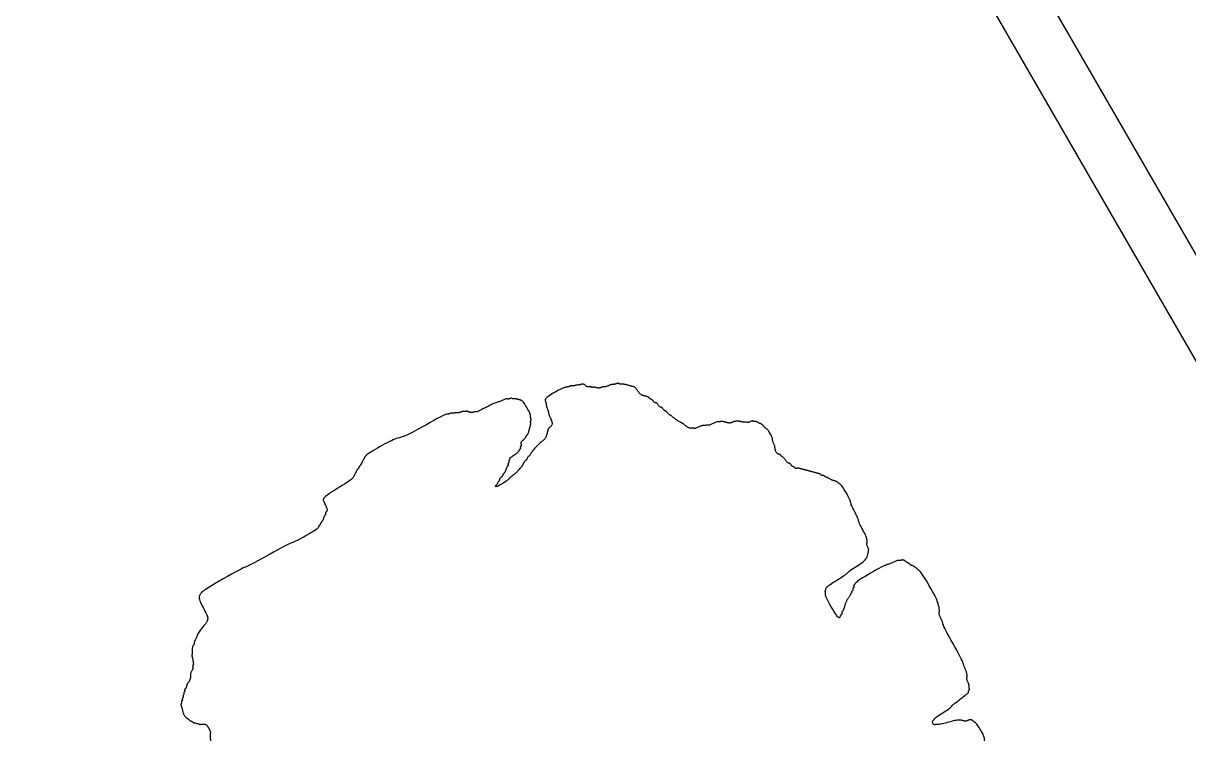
# Model space of a CAD drawing. Header units: metres. Extents: x 99558 to 100446, y 49739 to 50255.
# Drawn here: x 100031.937 to 100034.13, y 50054.947 to 50056.297 of the extents above; entities that cross this region are included whole.
import ezdxf

# ---------------------------------------------------------------- set-up
doc = ezdxf.new("R2010")
doc.units = ezdxf.units.M
doc.header["$MEASUREMENT"] = 0
doc.layers.add('Vegetations', color=74, linetype='Continuous')
doc.layers.add('Walkway', color=104, linetype='Continuous')

# ---------------------------------------------------------------- blocks, each defined once
blk = doc.blocks.new('TREE-01')
blk.add_lwpolyline([(68.42, -25.05), (68.47, -25), (68.52, -24.95), (68.57, -24.89), (68.61, -24.82), (68.66, -24.74), (68.7, -24.63), (68.74, -24.5), (68.77, -24.33), (68.8, -24.13), (68.82, -23.88), (68.84, -23.61), (68.85, -23.31), (68.85, -23), (68.85, -22.69), (68.84, -22.39), (68.82, -22.11), (68.8, -21.86), (68.77, -21.66), (68.74, -21.49), (68.7, -21.36), (68.67, -21.26), (68.63, -21.17), (68.59, -21.1), (68.56, -21.05), (68.53, -21), (68.51, -20.95), (68.49, -20.9), (68.48, -20.85), (68.47, -20.8), (68.45, -20.75), (68.44, -20.7), (68.42, -20.65), (68.4, -20.6), (68.37, -20.55), (68.34, -20.5), (68.3, -20.45), (68.25, -20.41), (68.2, -20.36), (68.14, -20.33), (68.07, -20.29), (68, -20.26), (67.92, -20.24), (67.84, -20.22), (67.75, -20.21), (67.67, -20.2), (67.58, -20.18), (67.49, -20.17), (67.41, -20.15), (67.33, -20.13), (67.26, -20.1), (67.19, -20.07), (67.13, -20.03), (67.07, -19.99), (67.02, -19.94), (66.97, -19.9), (66.92, -19.85), (66.87, -19.8), (66.82, -19.75), (66.77, -19.7), (66.71, -19.65), (66.66, -19.6), (66.6, -19.55), (66.54, -19.5), (66.47, -19.45), (66.4, -19.4), (66.32, -19.35), (66.23, -19.3), (66.13, -19.24), (66.01, -19.19), (65.86, -19.13), (65.7, -19.07), (65.5, -19), (65.27, -18.93), (65, -18.85), (64.7, -18.77), (64.39, -18.69), (64.07, -18.6), (63.76, -18.51), (63.46, -18.43), (63.18, -18.34), (62.93, -18.26), (62.73, -18.19), (62.56, -18.13), (62.43, -18.07), (62.32, -18.01), (62.24, -17.97), (62.17, -17.93), (62.11, -17.89), (62.06, -17.86), (62.01, -17.84), (61.96, -17.82), (61.92, -17.81), (61.87, -17.79), (61.83, -17.77), (61.79, -17.74), (61.76, -17.71), (61.73, -17.66), (61.71, -17.61), (61.69, -17.54), (61.68, -17.47), (61.68, -17.4), (61.68, -17.32), (61.69, -17.25), (61.71, -17.19), (61.73, -17.13), (61.76, -17.09), (61.79, -17.05), (61.83, -17.03), (61.87, -17.01), (61.92, -16.99), (61.96, -16.97), (62.01, -16.95), (62.06, -16.93), (62.11, -16.9), (62.17, -16.87), (62.24, -16.84), (62.33, -16.8), (62.44, -16.76), (62.59, -16.73), (62.77, -16.69), (63, -16.67), (63.27, -16.64), (63.58, -16.63), (63.92, -16.61), (64.26, -16.6), (64.61, -16.59), (64.95, -16.57), (65.26, -16.55), (65.53, -16.53), (65.76, -16.5), (65.94, -16.47), (66.09, -16.44), (66.21, -16.4), (66.3, -16.36), (66.39, -16.33), (66.46, -16.29), (66.53, -16.27), (66.61, -16.24), (66.7, -16.23), (66.8, -16.21), (66.91, -16.2), (67.04, -16.19), (67.18, -16.17), (67.35, -16.15), (67.53, -16.13), (67.74, -16.1), (67.98, -16.07), (68.22, -16.04), (68.47, -16), (68.72, -15.96), (68.96, -15.93), (69.19, -15.89), (69.4, -15.87), (69.59, -15.84), (69.75, -15.83), (69.9, -15.81), (70.02, -15.8), (70.12, -15.79), (70.21, -15.77), (70.28, -15.75), (70.33, -15.73), (70.38, -15.7), (70.41, -15.67), (70.44, -15.64), (70.46, -15.6), (70.48, -15.56), (70.49, -15.53), (70.51, -15.49), (70.54, -15.47), (70.56, -15.44), (70.6, -15.43), (70.63, -15.41), (70.67, -15.4), (70.71, -15.39), (70.74, -15.37), (70.77, -15.35), (70.8, -15.33), (70.82, -15.3), (70.84, -15.27), (70.86, -15.23), (70.87, -15.19), (70.88, -15.15), (70.9, -15.1), (70.91, -15.05), (70.94, -15), (70.96, -14.95), (71, -14.9), (71.03, -14.84), (71.07, -14.78), (71.11, -14.72), (71.14, -14.64), (71.17, -14.56), (71.2, -14.47), (71.22, -14.36), (71.24, -14.25), (71.26, -14.12), (71.27, -14), (71.28, -13.87), (71.3, -13.75), (71.31, -13.64), (71.34, -13.53), (71.36, -13.44), (71.4, -13.35), (71.44, -13.28), (71.48, -13.21), (71.52, -13.14), (71.57, -13.07), (71.62, -13.01), (71.67, -12.93), (71.72, -12.85), (71.77, -12.77), (71.82, -12.68), (71.86, -12.58), (71.9, -12.48), (71.94, -12.37), (71.97, -12.26), (72, -12.13), (72.02, -12.01), (72.04, -11.87), (72.06, -11.74), (72.07, -11.6), (72.08, -11.46), (72.1, -11.33), (72.11, -11.19), (72.14, -11.07), (72.16, -10.94), (72.2, -10.81), (72.23, -10.65), (72.27, -10.46), (72.31, -10.21), (72.34, -9.9), (72.37, -9.5), (72.4, -9), (72.42, -8.4), (72.44, -7.71), (72.46, -6.98), (72.47, -6.21), (72.48, -5.45), (72.5, -4.72), (72.51, -4.05), (72.54, -3.47), (72.56, -3), (72.6, -2.63), (72.63, -2.35), (72.67, -2.14), (72.71, -1.97), (72.74, -1.84), (72.78, -1.72), (72.8, -1.6), (72.83, -1.47), (72.84, -1.32), (72.86, -1.17), (72.87, -1), (72.88, -0.84), (72.9, -0.68), (72.91, -0.54), (72.94, -0.4), (72.96, -0.29), (73, -0.19), (73.04, -0.1), (73.08, -0.02), (73.12, 0.05), (73.17, 0.12), (73.22, 0.19), (73.27, 0.26), (73.32, 0.34), (73.37, 0.42), (73.42, 0.51), (73.46, 0.6), (73.5, 0.68), (73.54, 0.77), (73.58, 0.85), (73.6, 0.93), (73.63, 1), (73.64, 1.07), (73.66, 1.13), (73.67, 1.2), (73.68, 1.26), (73.7, 1.32), (73.71, 1.39), (73.74, 1.46), (73.76, 1.54), (73.8, 1.64), (73.83, 1.76), (73.87, 1.92), (73.91, 2.13), (73.94, 2.39), (73.98, 2.72), (74, 3.13), (74.03, 3.62), (74.04, 4.17), (74.05, 4.77), (74.05, 5.39), (74.05, 6), (74.04, 6.59), (74.03, 7.13), (74, 7.59), (73.98, 7.97), (73.94, 8.27), (73.91, 8.5), (73.87, 8.67), (73.83, 8.79), (73.8, 8.88), (73.76, 8.94), (73.74, 8.99), (73.71, 9.04), (73.7, 9.09), (73.68, 9.15), (73.67, 9.2), (73.66, 9.26), (73.64, 9.32), (73.63, 9.39), (73.6, 9.46), (73.58, 9.54), (73.54, 9.62), (73.5, 9.71), (73.46, 9.79), (73.42, 9.88), (73.37, 9.97), (73.32, 10.05), (73.27, 10.13), (73.22, 10.2), (73.17, 10.26), (73.12, 10.33), (73.08, 10.38), (73.04, 10.44), (73, 10.49), (72.96, 10.54), (72.94, 10.59), (72.91, 10.64), (72.9, 10.69), (72.88, 10.74), (72.87, 10.79), (72.86, 10.84), (72.84, 10.89), (72.83, 10.94), (72.8, 10.99), (72.78, 11.04), (72.74, 11.09), (72.71, 11.14), (72.67, 11.19), (72.63, 11.24), (72.6, 11.29), (72.56, 11.34), (72.54, 11.39), (72.51, 11.44), (72.5, 11.49), (72.48, 11.54), (72.47, 11.59), (72.46, 11.64), (72.44, 11.69), (72.42, 11.74), (72.4, 11.79), (72.37, 11.84), (72.34, 11.89), (72.3, 11.94), (72.26, 11.98), (72.22, 12.03), (72.17, 12.06), (72.12, 12.1), (72.07, 12.13), (72.02, 12.15), (71.97, 12.17), (71.92, 12.18), (71.87, 12.19), (71.82, 12.21), (71.77, 12.22), (71.72, 12.24), (71.67, 12.26), (71.62, 12.29), (71.57, 12.32), (71.51, 12.36), (71.44, 12.39), (71.37, 12.43), (71.28, 12.47), (71.18, 12.5), (71.07, 12.53), (70.93, 12.55), (70.79, 12.57), (70.63, 12.58), (70.46, 12.59), (70.29, 12.61), (70.12, 12.62), (69.96, 12.64), (69.8, 12.66), (69.66, 12.69), (69.51, 12.72), (69.35, 12.75), (69.17, 12.79), (68.95, 12.83), (68.68, 12.87), (68.34, 12.9), (67.93, 12.93), (67.44, 12.95), (66.89, 12.96), (66.29, 12.97), (65.67, 12.98), (65.06, 12.97), (64.47, 12.96), (63.93, 12.95), (63.46, 12.93), (63.08, 12.9), (62.79, 12.87), (62.56, 12.83), (62.39, 12.79), (62.27, 12.75), (62.18, 12.72), (62.12, 12.69), (62.06, 12.66), (62.01, 12.64), (61.96, 12.62), (61.92, 12.61), (61.87, 12.59), (61.83, 12.58), (61.79, 12.57), (61.76, 12.55), (61.73, 12.53), (61.71, 12.5), (61.69, 12.47), (61.68, 12.43), (61.66, 12.39), (61.65, 12.36), (61.64, 12.32), (61.62, 12.29), (61.6, 12.26), (61.57, 12.24), (61.54, 12.22), (61.5, 12.21), (61.46, 12.19), (61.43, 12.18), (61.39, 12.17), (61.36, 12.15), (61.33, 12.13), (61.31, 12.1), (61.29, 12.07), (61.28, 12.03), (61.26, 11.99), (61.25, 11.96), (61.24, 11.92), (61.22, 11.89), (61.2, 11.86), (61.17, 11.84), (61.14, 11.82), (61.1, 11.81), (61.05, 11.79), (61.01, 11.78), (60.96, 11.77), (60.91, 11.75), (60.86, 11.73), (60.81, 11.7), (60.76, 11.66), (60.71, 11.63), (60.65, 11.58), (60.6, 11.54), (60.53, 11.49), (60.47, 11.44), (60.4, 11.39), (60.32, 11.34), (60.23, 11.29), (60.15, 11.24), (60.05, 11.19), (59.96, 11.14), (59.86, 11.09), (59.76, 11.04), (59.66, 10.99), (59.56, 10.94), (59.46, 10.89), (59.36, 10.84), (59.26, 10.78), (59.16, 10.73), (59.06, 10.66), (58.96, 10.6), (58.86, 10.53), (58.76, 10.45), (58.66, 10.37), (58.57, 10.28), (58.47, 10.19), (58.38, 10.11), (58.29, 10.02), (58.21, 9.94), (58.13, 9.86), (58.06, 9.79), (57.99, 9.72), (57.93, 9.66), (57.87, 9.61), (57.81, 9.56), (57.76, 9.52), (57.71, 9.49), (57.66, 9.46), (57.61, 9.44), (57.56, 9.42), (57.51, 9.41), (57.47, 9.39), (57.43, 9.38), (57.39, 9.37), (57.36, 9.35), (57.33, 9.33), (57.31, 9.3), (57.29, 9.27), (57.27, 9.23), (57.26, 9.19), (57.25, 9.16), (57.23, 9.12), (57.22, 9.09), (57.19, 9.06), (57.17, 9.04), (57.13, 9.02), (57.09, 9.01), (57.05, 8.99), (57.01, 8.98), (56.96, 8.97), (56.91, 8.95), (56.86, 8.93), (56.81, 8.9), (56.76, 8.87), (56.71, 8.83), (56.66, 8.79), (56.61, 8.76), (56.56, 8.72), (56.51, 8.69), (56.46, 8.66), (56.41, 8.64), (56.36, 8.64), (56.31, 8.66), (56.27, 8.71), (56.23, 8.81), (56.19, 8.96), (56.16, 9.17), (56.13, 9.46), (56.11, 9.82), (56.09, 10.25), (56.08, 10.71), (56.08, 11.19), (56.08, 11.68), (56.09, 12.14), (56.11, 12.56), (56.13, 12.93), (56.16, 13.21), (56.19, 13.43), (56.22, 13.58), (56.26, 13.69), (56.3, 13.76), (56.33, 13.81), (56.37, 13.83), (56.39, 13.86), (56.42, 13.89), (56.43, 13.92), (56.45, 13.96), (56.46, 14), (56.47, 14.05), (56.49, 14.09), (56.51, 14.14), (56.53, 14.19), (56.56, 14.24), (56.59, 14.29), (56.63, 14.34), (56.67, 14.39), (56.71, 14.44), (56.76, 14.49), (56.81, 14.54), (56.86, 14.59), (56.91, 14.64), (56.97, 14.69), (57.05, 14.74), (57.14, 14.78), (57.27, 14.83), (57.44, 14.86), (57.66, 14.9), (57.93, 14.92), (58.26, 14.95), (58.63, 14.96), (59.04, 14.98), (59.46, 14.99), (59.88, 15), (60.29, 15.02), (60.67, 15.04), (61, 15.06), (61.27, 15.09), (61.49, 15.12), (61.68, 15.15), (61.86, 15.19), (62.03, 15.23), (62.21, 15.26), (62.41, 15.3), (62.66, 15.32), (62.97, 15.35), (63.31, 15.37), (63.68, 15.38), (64.07, 15.4), (64.47, 15.42), (64.85, 15.45), (65.21, 15.48), (65.53, 15.52), (65.81, 15.58), (66.04, 15.65), (66.23, 15.72), (66.39, 15.8), (66.52, 15.88), (66.63, 15.97), (66.72, 16.05), (66.8, 16.12), (66.87, 16.2), (66.94, 16.26), (67, 16.32), (67.06, 16.38), (67.11, 16.44), (67.17, 16.49), (67.22, 16.54), (67.27, 16.59), (67.32, 16.64), (67.37, 16.69), (67.41, 16.75), (67.46, 16.81), (67.5, 16.87), (67.54, 16.95), (67.57, 17.03), (67.6, 17.12), (67.62, 17.23), (67.64, 17.34), (67.65, 17.46), (67.67, 17.58), (67.68, 17.7), (67.69, 17.81), (67.71, 17.91), (67.73, 17.99), (67.76, 18.06), (67.79, 18.11), (67.83, 18.15), (67.87, 18.17), (67.9, 18.2), (67.94, 18.22), (67.97, 18.23), (68, 18.26), (68.02, 18.29), (68.04, 18.32), (68.05, 18.36), (68.07, 18.4), (68.08, 18.44), (68.09, 18.49), (68.11, 18.54), (68.13, 18.59), (68.16, 18.64), (68.19, 18.7), (68.23, 18.77), (68.27, 18.86), (68.3, 18.97), (68.34, 19.12), (68.37, 19.3), (68.4, 19.52), (68.42, 19.8), (68.44, 20.11), (68.45, 20.44), (68.47, 20.79), (68.48, 21.14), (68.49, 21.47), (68.51, 21.78), (68.53, 22.06), (68.56, 22.28), (68.59, 22.47), (68.63, 22.63), (68.67, 22.78), (68.7, 22.92), (68.74, 23.08), (68.77, 23.25), (68.8, 23.46), (68.82, 23.7), (68.84, 23.98), (68.85, 24.28), (68.87, 24.59), (68.88, 24.9), (68.89, 25.2), (68.91, 25.48), (68.93, 25.72), (68.96, 25.93), (68.99, 26.1), (69.03, 26.25), (69.07, 26.4), (69.1, 26.54), (69.14, 26.71), (69.17, 26.89), (69.2, 27.12), (69.22, 27.39), (69.24, 27.7), (69.25, 28.04), (69.25, 28.39), (69.25, 28.74), (69.24, 29.07), (69.22, 29.38), (69.2, 29.65), (69.17, 29.88), (69.14, 30.06), (69.1, 30.21), (69.07, 30.32), (69.03, 30.41), (68.99, 30.48), (68.96, 30.54), (68.93, 30.59), (68.91, 30.64), (68.89, 30.69), (68.88, 30.74), (68.87, 30.79), (68.85, 30.84), (68.84, 30.89), (68.82, 30.94), (68.8, 30.99), (68.77, 31.04), (68.74, 31.09), (68.7, 31.14), (68.66, 31.19), (68.61, 31.24), (68.57, 31.29), (68.52, 31.34), (68.47, 31.39), (68.42, 31.44), (68.37, 31.49), (68.32, 31.54), (68.27, 31.59), (68.22, 31.65), (68.17, 31.71), (68.12, 31.78), (68.07, 31.85), (68.02, 31.93), (67.97, 32.01), (67.92, 32.1), (67.87, 32.19), (67.82, 32.27), (67.77, 32.36), (67.72, 32.44), (67.67, 32.52), (67.62, 32.59), (67.57, 32.66), (67.52, 32.72), (67.48, 32.78), (67.43, 32.83), (67.39, 32.88), (67.36, 32.94), (67.33, 32.99), (67.31, 33.04), (67.29, 33.08), (67.28, 33.13), (67.27, 33.18), (67.25, 33.22), (67.24, 33.26), (67.22, 33.29), (67.2, 33.32), (67.17, 33.34), (67.14, 33.36), (67.1, 33.37), (67.07, 33.39), (67.03, 33.4), (66.99, 33.41), (66.96, 33.43), (66.93, 33.45), (66.91, 33.48), (66.89, 33.51), (66.88, 33.55), (66.87, 33.59), (66.85, 33.64), (66.84, 33.69), (66.82, 33.74), (66.8, 33.79), (66.77, 33.84), (66.74, 33.89), (66.7, 33.94), (66.65, 33.99), (66.6, 34.05), (66.54, 34.11), (66.47, 34.18), (66.4, 34.25), (66.32, 34.33), (66.24, 34.41), (66.15, 34.5), (66.07, 34.59), (65.98, 34.67), (65.89, 34.76), (65.81, 34.84), (65.73, 34.92), (65.66, 34.99), (65.59, 35.06), (65.53, 35.12), (65.47, 35.18), (65.42, 35.23), (65.37, 35.28), (65.32, 35.33), (65.27, 35.39), (65.22, 35.44), (65.17, 35.49), (65.12, 35.54), (65.07, 35.59), (65.02, 35.64), (64.97, 35.69), (64.92, 35.73), (64.87, 35.78), (64.82, 35.83), (64.77, 35.88), (64.72, 35.93), (64.67, 35.98), (64.62, 36.03), (64.57, 36.08), (64.52, 36.13), (64.47, 36.18), (64.42, 36.23), (64.37, 36.28), (64.32, 36.33), (64.26, 36.38), (64.21, 36.43), (64.16, 36.48), (64.11, 36.53), (64.06, 36.58), (64.01, 36.63), (63.96, 36.68), (63.91, 36.73), (63.86, 36.78), (63.81, 36.82), (63.76, 36.86), (63.71, 36.89), (63.66, 36.92), (63.61, 36.94), (63.57, 36.96), (63.52, 36.97), (63.47, 36.98), (63.43, 37), (63.39, 37.01), (63.36, 37.03), (63.33, 37.05), (63.31, 37.08), (63.29, 37.11), (63.28, 37.15), (63.26, 37.19), (63.25, 37.24), (63.24, 37.29), (63.22, 37.33), (63.2, 37.38), (63.17, 37.43), (63.14, 37.49), (63.1, 37.54), (63.06, 37.59), (63.03, 37.65), (62.99, 37.71), (62.96, 37.78), (62.93, 37.85), (62.91, 37.93), (62.89, 38.01), (62.88, 38.09), (62.86, 38.18), (62.85, 38.26), (62.84, 38.33), (62.82, 38.39), (62.8, 38.45), (62.77, 38.5), (62.74, 38.53), (62.7, 38.56), (62.66, 38.59), (62.63, 38.63), (62.59, 38.67), (62.56, 38.72), (62.53, 38.78), (62.51, 38.87), (62.49, 38.97), (62.48, 39.08), (62.46, 39.2), (62.45, 39.33), (62.44, 39.46), (62.42, 39.59), (62.4, 39.72), (62.37, 39.84), (62.34, 39.95), (62.3, 40.06), (62.26, 40.17), (62.23, 40.26), (62.19, 40.35), (62.16, 40.44), (62.13, 40.52), (62.11, 40.59), (62.09, 40.65), (62.08, 40.71), (62.06, 40.77), (62.05, 40.81), (62.04, 40.85), (62.02, 40.89), (62, 40.92), (61.97, 40.94), (61.94, 40.96), (61.9, 40.98), (61.86, 41), (61.83, 41.03), (61.79, 41.07), (61.76, 41.12), (61.73, 41.18), (61.71, 41.27), (61.69, 41.37), (61.68, 41.47), (61.68, 41.59), (61.68, 41.71), (61.69, 41.83), (61.71, 41.94), (61.73, 42.05), (61.76, 42.14), (61.79, 42.23), (61.83, 42.31), (61.86, 42.38), (61.9, 42.46), (61.94, 42.54), (61.97, 42.62), (62, 42.72), (62.02, 42.82), (62.04, 42.94), (62.05, 43.06), (62.06, 43.18), (62.08, 43.31), (62.09, 43.43), (62.11, 43.54), (62.13, 43.65), (62.16, 43.74), (62.19, 43.83), (62.23, 43.91), (62.26, 44), (62.3, 44.09), (62.34, 44.19), (62.37, 44.31), (62.4, 44.45), (62.42, 44.61), (62.43, 44.79), (62.44, 44.98), (62.45, 45.18), (62.44, 45.38), (62.43, 45.57), (62.42, 45.75), (62.4, 45.92), (62.37, 46.05), (62.34, 46.17), (62.3, 46.27), (62.26, 46.36), (62.23, 46.43), (62.19, 46.51), (62.16, 46.58), (62.13, 46.65), (62.11, 46.73), (62.09, 46.81), (62.08, 46.89), (62.06, 46.98), (62.05, 47.07), (62.04, 47.15), (62.02, 47.24), (62, 47.31), (61.97, 47.39), (61.94, 47.45), (61.9, 47.52), (61.86, 47.58), (61.81, 47.64), (61.76, 47.71), (61.71, 47.78), (61.66, 47.85), (61.61, 47.93), (61.56, 48.01), (61.51, 48.09), (61.46, 48.17), (61.41, 48.25), (61.36, 48.33), (61.31, 48.39), (61.26, 48.45), (61.21, 48.49), (61.16, 48.53), (61.12, 48.55), (61.07, 48.57), (61.03, 48.59), (60.99, 48.61), (60.96, 48.63), (60.93, 48.65), (60.91, 48.68), (60.89, 48.71), (60.87, 48.74), (60.85, 48.78), (60.82, 48.82), (60.78, 48.85), (60.73, 48.89), (60.66, 48.91), (60.58, 48.94), (60.48, 48.95), (60.37, 48.97), (60.26, 48.98), (60.15, 48.99), (60.04, 49.01), (59.95, 49.03), (59.86, 49.05), (59.8, 49.08), (59.75, 49.11), (59.71, 49.14), (59.68, 49.18), (59.66, 49.22), (59.64, 49.25), (59.62, 49.29), (59.6, 49.31), (59.57, 49.34), (59.53, 49.35), (59.5, 49.37), (59.45, 49.38), (59.41, 49.39), (59.36, 49.41), (59.31, 49.43), (59.26, 49.45), (59.21, 49.48), (59.16, 49.51), (59.11, 49.55), (59.06, 49.59), (59.01, 49.63), (58.96, 49.68), (58.91, 49.73), (58.86, 49.78), (58.81, 49.83), (58.76, 49.88), (58.71, 49.93), (58.65, 49.98), (58.6, 50.03), (58.53, 50.08), (58.47, 50.13), (58.4, 50.18), (58.32, 50.23), (58.23, 50.28), (58.15, 50.33), (58.05, 50.37), (57.96, 50.41), (57.86, 50.45), (57.76, 50.49), (57.66, 50.51), (57.56, 50.54), (57.46, 50.55), (57.36, 50.57), (57.27, 50.58), (57.18, 50.59), (57.09, 50.61), (57.01, 50.62), (56.93, 50.65), (56.86, 50.67), (56.79, 50.71), (56.73, 50.75), (56.67, 50.79), (56.61, 50.83), (56.56, 50.88), (56.51, 50.93), (56.46, 50.98), (56.41, 51.03), (56.36, 51.08), (56.31, 51.13), (56.26, 51.18), (56.21, 51.23), (56.16, 51.28), (56.11, 51.33), (56.06, 51.38), (56.01, 51.43), (55.96, 51.48), (55.91, 51.53), (55.86, 51.57), (55.81, 51.61), (55.76, 51.65), (55.71, 51.69), (55.66, 51.71), (55.61, 51.74), (55.56, 51.75), (55.51, 51.77), (55.46, 51.78), (55.41, 51.79), (55.36, 51.81), (55.31, 51.82), (55.26, 51.85), (55.21, 51.87), (55.16, 51.91), (55.1, 51.94), (55.03, 51.98), (54.96, 52.02), (54.88, 52.05), (54.78, 52.09), (54.66, 52.11), (54.53, 52.14), (54.38, 52.15), (54.22, 52.17), (54.06, 52.18), (53.9, 52.19), (53.74, 52.21), (53.59, 52.22), (53.46, 52.25), (53.34, 52.27), (53.24, 52.31), (53.16, 52.34), (53.08, 52.38), (53.02, 52.42), (52.96, 52.45), (52.91, 52.49), (52.86, 52.51), (52.81, 52.54), (52.76, 52.55), (52.71, 52.57), (52.66, 52.58), (52.61, 52.59), (52.56, 52.61), (52.51, 52.62), (52.46, 52.65), (52.41, 52.67), (52.36, 52.71), (52.3, 52.74), (52.23, 52.78), (52.16, 52.82), (52.07, 52.85), (51.97, 52.89), (51.86, 52.91), (51.72, 52.94), (51.58, 52.95), (51.42, 52.97), (51.27, 52.98), (51.11, 52.99), (50.97, 53.01), (50.84, 53.02), (50.72, 53.05), (50.64, 53.07), (50.57, 53.11), (50.52, 53.14), (50.48, 53.18), (50.46, 53.22), (50.43, 53.25), (50.41, 53.28), (50.39, 53.31), (50.36, 53.33), (50.33, 53.35), (50.29, 53.37), (50.25, 53.38), (50.2, 53.39), (50.16, 53.41), (50.11, 53.42), (50.06, 53.45), (50.01, 53.47), (49.96, 53.51), (49.91, 53.55), (49.86, 53.6), (49.81, 53.65), (49.76, 53.71), (49.71, 53.77), (49.66, 53.85), (49.61, 53.92), (49.56, 54.01), (49.51, 54.09), (49.47, 54.18), (49.42, 54.27), (49.39, 54.35), (49.35, 54.43), (49.32, 54.51), (49.3, 54.58), (49.28, 54.65), (49.27, 54.71), (49.26, 54.77), (49.24, 54.83), (49.23, 54.88), (49.21, 54.93), (49.19, 54.98), (49.16, 55.03), (49.13, 55.08), (49.09, 55.14), (49.04, 55.2), (48.99, 55.28), (48.93, 55.36), (48.86, 55.46), (48.79, 55.58), (48.71, 55.71), (48.63, 55.86), (48.55, 56.02), (48.46, 56.18), (48.39, 56.34), (48.31, 56.5), (48.25, 56.64), (48.19, 56.78), (48.15, 56.89), (48.11, 56.99), (48.09, 57.08), (48.06, 57.15), (48.05, 57.22), (48.03, 57.28), (48.01, 57.33), (47.99, 57.38), (47.96, 57.43), (47.93, 57.48), (47.89, 57.53), (47.86, 57.59), (47.82, 57.64), (47.78, 57.71), (47.75, 57.77), (47.72, 57.84), (47.7, 57.92), (47.68, 58.01), (47.67, 58.09), (47.66, 58.18), (47.64, 58.27), (47.63, 58.35), (47.61, 58.43), (47.59, 58.51), (47.56, 58.58), (47.53, 58.65), (47.49, 58.72), (47.46, 58.78), (47.42, 58.84), (47.38, 58.9), (47.35, 58.97), (47.32, 59.04), (47.3, 59.12), (47.28, 59.2), (47.27, 59.29), (47.26, 59.37), (47.24, 59.45), (47.23, 59.52), (47.21, 59.59), (47.19, 59.64), (47.16, 59.69), (47.13, 59.72), (47.09, 59.76), (47.06, 59.79), (47.02, 59.82), (46.98, 59.86), (46.95, 59.91), (46.92, 59.98), (46.9, 60.06), (46.88, 60.16), (46.87, 60.27), (46.86, 60.38), (46.84, 60.49), (46.83, 60.6), (46.81, 60.69), (46.79, 60.78), (46.76, 60.84), (46.73, 60.89), (46.69, 60.94), (46.66, 60.97), (46.62, 61), (46.58, 61.03), (46.55, 61.07), (46.52, 61.11), (46.5, 61.17), (46.48, 61.23), (46.47, 61.31), (46.46, 61.39), (46.44, 61.47), (46.43, 61.55), (46.41, 61.63), (46.39, 61.71), (46.36, 61.78), (46.33, 61.85), (46.29, 61.91), (46.26, 61.97), (46.22, 62.02), (46.18, 62.08), (46.15, 62.13), (46.12, 62.18), (46.1, 62.23), (46.08, 62.28), (46.07, 62.33), (46.06, 62.38), (46.04, 62.43), (46.03, 62.48), (46.01, 62.53), (45.99, 62.58), (45.96, 62.63), (45.93, 62.68), (45.89, 62.73), (45.85, 62.78), (45.8, 62.83), (45.75, 62.88), (45.7, 62.93), (45.65, 62.98), (45.6, 63.03), (45.55, 63.08), (45.5, 63.13), (45.45, 63.18), (45.4, 63.23), (45.35, 63.28), (45.3, 63.33), (45.25, 63.38), (45.2, 63.43), (45.16, 63.48), (45.11, 63.54), (45.06, 63.6), (45.02, 63.68), (44.98, 63.76), (44.95, 63.86), (44.92, 63.98), (44.9, 64.11), (44.88, 64.26), (44.87, 64.41), (44.85, 64.58), (44.84, 64.74), (44.83, 64.89), (44.81, 65.04), (44.79, 65.18), (44.76, 65.29), (44.73, 65.39), (44.68, 65.48), (44.64, 65.56), (44.58, 65.63), (44.53, 65.7), (44.46, 65.77), (44.39, 65.84), (44.31, 65.92), (44.23, 66), (44.14, 66.09), (44.05, 66.18), (43.97, 66.26), (43.88, 66.35), (43.8, 66.43), (43.72, 66.51), (43.65, 66.58), (43.58, 66.65), (43.52, 66.71), (43.45, 66.77), (43.39, 66.82), (43.33, 66.87), (43.26, 66.93), (43.19, 66.98), (43.11, 67.03), (43.03, 67.08), (42.94, 67.13), (42.86, 67.18), (42.78, 67.23), (42.71, 67.28), (42.64, 67.33), (42.59, 67.38), (42.54, 67.42), (42.51, 67.47), (42.48, 67.52), (42.45, 67.57), (42.43, 67.61), (42.4, 67.65), (42.36, 67.68), (42.32, 67.71), (42.26, 67.73), (42.2, 67.75), (42.12, 67.76), (42.04, 67.77), (41.96, 67.79), (41.88, 67.8), (41.8, 67.82), (41.72, 67.84), (41.65, 67.87), (41.58, 67.9), (41.51, 67.94), (41.44, 67.97), (41.37, 68.01), (41.3, 68.05), (41.21, 68.08), (41.12, 68.11), (41.01, 68.13), (40.9, 68.15), (40.78, 68.16), (40.65, 68.17), (40.53, 68.19), (40.41, 68.2), (40.29, 68.22), (40.19, 68.24), (40.09, 68.27), (40.01, 68.3), (39.93, 68.34), (39.86, 68.37), (39.79, 68.41), (39.73, 68.45), (39.66, 68.48), (39.58, 68.51), (39.51, 68.53), (39.42, 68.55), (39.34, 68.56), (39.25, 68.57), (39.16, 68.59), (39.08, 68.6), (39, 68.62), (38.92, 68.64), (38.85, 68.67), (38.78, 68.7), (38.72, 68.74), (38.66, 68.78), (38.6, 68.83), (38.55, 68.88), (38.5, 68.92), (38.45, 68.97), (38.4, 69.02), (38.35, 69.07), (38.3, 69.12), (38.25, 69.17), (38.2, 69.21), (38.15, 69.25), (38.1, 69.28), (38.05, 69.31), (38, 69.33), (37.95, 69.35), (37.9, 69.36), (37.86, 69.37), (37.82, 69.39), (37.78, 69.4), (37.75, 69.42), (37.72, 69.44), (37.7, 69.47), (37.68, 69.5), (37.66, 69.54), (37.65, 69.57), (37.64, 69.61), (37.62, 69.65), (37.61, 69.68), (37.58, 69.71), (37.56, 69.73), (37.52, 69.75), (37.48, 69.76), (37.44, 69.77), (37.4, 69.79), (37.35, 69.8), (37.3, 69.82), (37.25, 69.84), (37.2, 69.87), (37.15, 69.9), (37.1, 69.94), (37.06, 69.98), (37.02, 70.03), (36.98, 70.08), (36.94, 70.12), (36.92, 70.17), (36.89, 70.22), (36.88, 70.27), (36.86, 70.32), (36.85, 70.37), (36.84, 70.42), (36.82, 70.47), (36.81, 70.52), (36.78, 70.57), (36.76, 70.62), (36.72, 70.67), (36.68, 70.72), (36.64, 70.77), (36.6, 70.81), (36.55, 70.85), (36.5, 70.88), (36.45, 70.91), (36.4, 70.93), (36.35, 70.95), (36.3, 70.96), (36.24, 70.97), (36.18, 70.99), (36.12, 71), (36.05, 71.02), (35.98, 71.04), (35.91, 71.07), (35.82, 71.1), (35.74, 71.14), (35.65, 71.17), (35.56, 71.21), (35.48, 71.25), (35.39, 71.28), (35.32, 71.31), (35.24, 71.33), (35.18, 71.35), (35.12, 71.36), (35.06, 71.37), (35, 71.39), (34.95, 71.4), (34.9, 71.42), (34.85, 71.44), (34.8, 71.47), (34.75, 71.5), (34.7, 71.54), (34.64, 71.57), (34.58, 71.61), (34.52, 71.65), (34.45, 71.68), (34.38, 71.71), (34.3, 71.73), (34.22, 71.75), (34.14, 71.76), (34.05, 71.77), (33.96, 71.79), (33.88, 71.8), (33.79, 71.82), (33.72, 71.84), (33.64, 71.87), (33.57, 71.9), (33.48, 71.94), (33.38, 71.97), (33.26, 72.01), (33.1, 72.05), (32.9, 72.08), (32.65, 72.11), (32.35, 72.13), (32, 72.14), (31.63, 72.15), (31.25, 72.16), (30.86, 72.15), (30.49, 72.14), (30.15, 72.13), (29.85, 72.11), (29.6, 72.08), (29.4, 72.05), (29.25, 72.01), (29.13, 71.97), (29.04, 71.92), (28.98, 71.87), (28.94, 71.82), (28.91, 71.77), (28.89, 71.72), (28.87, 71.67), (28.86, 71.62), (28.85, 71.57), (28.83, 71.51), (28.82, 71.45), (28.8, 71.38), (28.78, 71.31), (28.75, 71.23), (28.72, 71.15), (28.68, 71.06), (28.65, 70.97), (28.61, 70.87), (28.57, 70.77), (28.54, 70.67), (28.51, 70.57), (28.49, 70.47), (28.47, 70.37), (28.46, 70.27), (28.45, 70.17), (28.43, 70.07), (28.42, 69.97), (28.4, 69.87), (28.38, 69.77), (28.35, 69.67), (28.32, 69.57), (28.28, 69.46), (28.25, 69.35), (28.21, 69.23), (28.17, 69.09), (28.14, 68.94), (28.11, 68.77), (28.09, 68.59), (28.07, 68.4), (28.05, 68.19), (28.03, 67.99), (28, 67.8), (27.96, 67.61), (27.91, 67.45), (27.85, 67.31), (27.76, 67.2), (27.66, 67.11), (27.55, 67.05), (27.44, 67.01), (27.32, 66.98), (27.2, 66.95), (27.08, 66.93), (26.98, 66.91), (26.88, 66.88), (26.8, 66.85), (26.73, 66.81), (26.66, 66.77), (26.6, 66.72), (26.55, 66.67), (26.49, 66.63), (26.44, 66.58), (26.39, 66.53), (26.34, 66.47), (26.29, 66.42), (26.24, 66.37), (26.18, 66.31), (26.12, 66.25), (26.05, 66.18), (25.98, 66.11), (25.9, 66.03), (25.81, 65.95), (25.72, 65.87), (25.63, 65.78), (25.52, 65.7), (25.41, 65.63), (25.3, 65.56), (25.18, 65.51), (25.05, 65.46), (24.91, 65.43), (24.77, 65.4), (24.61, 65.38), (24.44, 65.35), (24.26, 65.32), (24.06, 65.29), (23.84, 65.24), (23.61, 65.19), (23.36, 65.12), (23.11, 65.05), (22.86, 64.97), (22.61, 64.89), (22.38, 64.8), (22.16, 64.72), (21.98, 64.64), (21.82, 64.57), (21.68, 64.51), (21.57, 64.45), (21.48, 64.39), (21.39, 64.35), (21.32, 64.31), (21.25, 64.27), (21.17, 64.24), (21.1, 64.22), (21.02, 64.2), (20.93, 64.19), (20.85, 64.18), (20.77, 64.16), (20.7, 64.15), (20.63, 64.13), (20.57, 64.11), (20.53, 64.08), (20.5, 64.05), (20.47, 64.01), (20.44, 63.98), (20.42, 63.94), (20.39, 63.9), (20.35, 63.87), (20.31, 63.84), (20.25, 63.82), (20.19, 63.8), (20.11, 63.79), (20.03, 63.78), (19.95, 63.76), (19.87, 63.75), (19.79, 63.73), (19.71, 63.71), (19.64, 63.68), (19.57, 63.65), (19.5, 63.61), (19.44, 63.57), (19.38, 63.52), (19.31, 63.48), (19.25, 63.43), (19.17, 63.38), (19.1, 63.33), (19.01, 63.28), (18.93, 63.23), (18.84, 63.18), (18.75, 63.14), (18.67, 63.1), (18.58, 63.07), (18.51, 63.04), (18.43, 63.02), (18.37, 63), (18.3, 62.99), (18.24, 62.98), (18.18, 62.96), (18.11, 62.95), (18.05, 62.93), (17.97, 62.91), (17.89, 62.88), (17.81, 62.85), (17.72, 62.81), (17.62, 62.78), (17.52, 62.74), (17.41, 62.7), (17.29, 62.67), (17.17, 62.64), (17.04, 62.62), (16.91, 62.6), (16.78, 62.59), (16.64, 62.58), (16.5, 62.56), (16.37, 62.55), (16.23, 62.53), (16.11, 62.51), (15.98, 62.48), (15.86, 62.45), (15.74, 62.41), (15.61, 62.38), (15.46, 62.34), (15.3, 62.3), (15.12, 62.27), (14.9, 62.24), (14.67, 62.22), (14.41, 62.21), (14.13, 62.2), (13.86, 62.19), (13.6, 62.2), (13.36, 62.21), (13.14, 62.22), (12.97, 62.24), (12.84, 62.27), (12.76, 62.3), (12.72, 62.34), (12.7, 62.38), (12.72, 62.41), (12.75, 62.45), (12.79, 62.48), (12.84, 62.51), (12.89, 62.53), (12.94, 62.55), (12.99, 62.56), (13.04, 62.58), (13.09, 62.59), (13.14, 62.6), (13.19, 62.62), (13.24, 62.64), (13.29, 62.67), (13.34, 62.7), (13.39, 62.74), (13.44, 62.78), (13.49, 62.81), (13.54, 62.85), (13.59, 62.88), (13.64, 62.91), (13.69, 62.93), (13.74, 62.95), (13.78, 62.96), (13.83, 62.98), (13.87, 62.99), (13.91, 63), (13.94, 63.02), (13.97, 63.04), (13.99, 63.07), (14.01, 63.1), (14.03, 63.14), (14.05, 63.18), (14.07, 63.21), (14.09, 63.25), (14.13, 63.28), (14.17, 63.31), (14.23, 63.33), (14.29, 63.35), (14.37, 63.36), (14.45, 63.38), (14.53, 63.39), (14.61, 63.4), (14.69, 63.42), (14.77, 63.44), (14.84, 63.47), (14.91, 63.5), (14.97, 63.54), (15.03, 63.58), (15.08, 63.61), (15.14, 63.65), (15.19, 63.68), (15.24, 63.71), (15.29, 63.73), (15.34, 63.75), (15.39, 63.77), (15.45, 63.78), (15.5, 63.81), (15.57, 63.83), (15.63, 63.87), (15.71, 63.91), (15.78, 63.97), (15.87, 64.03), (15.95, 64.1), (16.04, 64.18), (16.13, 64.25), (16.21, 64.32), (16.29, 64.39), (16.37, 64.44), (16.44, 64.49), (16.51, 64.52), (16.57, 64.55), (16.62, 64.57), (16.67, 64.59), (16.71, 64.6), (16.74, 64.62), (16.77, 64.64), (16.79, 64.67), (16.81, 64.7), (16.83, 64.74), (16.84, 64.78), (16.85, 64.81), (16.87, 64.85), (16.88, 64.88), (16.91, 64.91), (16.93, 64.93), (16.97, 64.95), (17, 64.96), (17.04, 64.98), (17.08, 64.99), (17.11, 65), (17.14, 65.02), (17.17, 65.04), (17.19, 65.07), (17.21, 65.1), (17.23, 65.14), (17.24, 65.18), (17.25, 65.21), (17.27, 65.25), (17.28, 65.28), (17.31, 65.31), (17.33, 65.33), (17.37, 65.35), (17.4, 65.36), (17.44, 65.38), (17.48, 65.39), (17.51, 65.4), (17.55, 65.42), (17.57, 65.44), (17.6, 65.47), (17.62, 65.5), (17.64, 65.54), (17.67, 65.58), (17.72, 65.61), (17.78, 65.65), (17.86, 65.68), (17.97, 65.71), (18.11, 65.73), (18.28, 65.75), (18.46, 65.76), (18.65, 65.78), (18.84, 65.79), (19.03, 65.8), (19.21, 65.82), (19.37, 65.84), (19.51, 65.87), (19.63, 65.9), (19.73, 65.94), (19.81, 65.98), (19.88, 66.01), (19.94, 66.05), (19.99, 66.08), (20.04, 66.11), (20.09, 66.13), (20.14, 66.15), (20.19, 66.16), (20.23, 66.18), (20.27, 66.19), (20.31, 66.2), (20.35, 66.22), (20.37, 66.24), (20.4, 66.27), (20.41, 66.3), (20.43, 66.34), (20.44, 66.38), (20.45, 66.41), (20.47, 66.45), (20.49, 66.48), (20.51, 66.51), (20.54, 66.53), (20.57, 66.55), (20.6, 66.56), (20.64, 66.58), (20.68, 66.59), (20.71, 66.6), (20.75, 66.62), (20.77, 66.64), (20.8, 66.67), (20.81, 66.7), (20.83, 66.74), (20.84, 66.78), (20.85, 66.83), (20.87, 66.88), (20.89, 66.93), (20.91, 66.98), (20.94, 67.03), (20.97, 67.07), (21.01, 67.12), (21.06, 67.17), (21.11, 67.21), (21.17, 67.25), (21.24, 67.28), (21.31, 67.31), (21.39, 67.33), (21.47, 67.35), (21.55, 67.36), (21.64, 67.38), (21.73, 67.39), (21.81, 67.4), (21.9, 67.42), (21.98, 67.44), (22.05, 67.47), (22.11, 67.5), (22.18, 67.54), (22.23, 67.57), (22.29, 67.61), (22.34, 67.65), (22.39, 67.68), (22.44, 67.71), (22.49, 67.73), (22.54, 67.75), (22.6, 67.77), (22.65, 67.78), (22.71, 67.8), (22.77, 67.83), (22.84, 67.86), (22.91, 67.91), (22.99, 67.96), (23.07, 68.03), (23.16, 68.1), (23.24, 68.18), (23.33, 68.27), (23.42, 68.35), (23.5, 68.43), (23.58, 68.51), (23.65, 68.58), (23.71, 68.65), (23.78, 68.71), (23.83, 68.77), (23.89, 68.82), (23.94, 68.87), (23.99, 68.92), (24.04, 68.97), (24.09, 69.02), (24.14, 69.07), (24.19, 69.12), (24.23, 69.17), (24.28, 69.22), (24.32, 69.27), (24.35, 69.32), (24.38, 69.37), (24.4, 69.42), (24.42, 69.47), (24.43, 69.52), (24.44, 69.57), (24.46, 69.61), (24.47, 69.65), (24.49, 69.68), (24.51, 69.71), (24.54, 69.73), (24.57, 69.75), (24.61, 69.77), (24.64, 69.78), (24.68, 69.8), (24.72, 69.83), (24.75, 69.86), (24.78, 69.91), (24.8, 69.96), (24.82, 70.03), (24.83, 70.1), (24.84, 70.17), (24.86, 70.25), (24.87, 70.32), (24.89, 70.39), (24.91, 70.44), (24.94, 70.49), (24.97, 70.53), (25.01, 70.57), (25.04, 70.62), (25.08, 70.7), (25.12, 70.8), (25.15, 70.93), (25.18, 71.11), (25.2, 71.33), (25.21, 71.59), (25.22, 71.88), (25.23, 72.18), (25.22, 72.49), (25.21, 72.78), (25.2, 73.06), (25.18, 73.31), (25.15, 73.51), (25.12, 73.68), (25.08, 73.81), (25.04, 73.91), (24.99, 74), (24.94, 74.07), (24.89, 74.12), (24.84, 74.17), (24.79, 74.22), (24.74, 74.27), (24.69, 74.32), (24.64, 74.37), (24.59, 74.42), (24.54, 74.47), (24.49, 74.52), (24.44, 74.57), (24.39, 74.62), (24.34, 74.67), (24.29, 74.72), (24.24, 74.76), (24.19, 74.81), (24.14, 74.84), (24.09, 74.88), (24.04, 74.91), (23.99, 74.93), (23.94, 74.95), (23.9, 74.96), (23.85, 74.97), (23.81, 74.99), (23.77, 75), (23.74, 75.02), (23.71, 75.04), (23.69, 75.07), (23.67, 75.1), (23.65, 75.14), (23.63, 75.17), (23.61, 75.21), (23.59, 75.25), (23.55, 75.28), (23.51, 75.31), (23.45, 75.33), (23.39, 75.35), (23.32, 75.36), (23.24, 75.37), (23.17, 75.39), (23.1, 75.4), (23.03, 75.42), (22.98, 75.44), (22.93, 75.47), (22.89, 75.5), (22.86, 75.54), (22.83, 75.57), (22.78, 75.61), (22.73, 75.65), (22.66, 75.68), (22.58, 75.71), (22.46, 75.73), (22.33, 75.75), (22.18, 75.76), (22.03, 75.77), (21.86, 75.79), (21.69, 75.8), (21.53, 75.82), (21.37, 75.84), (21.23, 75.87), (21.09, 75.9), (20.95, 75.94), (20.79, 75.97), (20.62, 76.01), (20.42, 76.05), (20.18, 76.08), (19.91, 76.11), (19.58, 76.13), (19.23, 76.15), (18.85, 76.16), (18.46, 76.17), (18.07, 76.19), (17.71, 76.2), (17.39, 76.22), (17.11, 76.24), (16.89, 76.27), (16.72, 76.3), (16.59, 76.33), (16.51, 76.37), (16.44, 76.41), (16.39, 76.45), (16.35, 76.48), (16.31, 76.51), (16.25, 76.53), (16.18, 76.55), (16.11, 76.56), (16.04, 76.57), (15.96, 76.58), (15.89, 76.6), (15.83, 76.62), (15.77, 76.64), (15.73, 76.67), (15.69, 76.7), (15.67, 76.73), (15.65, 76.77), (15.63, 76.81), (15.61, 76.84), (15.59, 76.88), (15.57, 76.91), (15.54, 76.93), (15.51, 76.94), (15.48, 76.96), (15.44, 76.97), (15.4, 76.98), (15.37, 77), (15.33, 77.02), (15.31, 77.04), (15.28, 77.07), (15.27, 77.1), (15.25, 77.13), (15.24, 77.17), (15.23, 77.21), (15.21, 77.24), (15.19, 77.28), (15.17, 77.31), (15.14, 77.33), (15.11, 77.34), (15.07, 77.36), (15.03, 77.37), (14.98, 77.38), (14.94, 77.4), (14.89, 77.42), (14.84, 77.44), (14.79, 77.47), (14.74, 77.5), (14.68, 77.53), (14.63, 77.57), (14.57, 77.61), (14.51, 77.64), (14.44, 77.68), (14.37, 77.71), (14.29, 77.73), (14.21, 77.74), (14.12, 77.76), (14.04, 77.77), (13.95, 77.78), (13.86, 77.8), (13.78, 77.82), (13.7, 77.84), (13.63, 77.87), (13.57, 77.9), (13.5, 77.93), (13.45, 77.97), (13.39, 78.01), (13.34, 78.04), (13.29, 78.08), (13.24, 78.1), (13.19, 78.13), (13.14, 78.14), (13.09, 78.16), (13.04, 78.17), (12.99, 78.18), (12.94, 78.2), (12.89, 78.22), (12.84, 78.24), (12.79, 78.27), (12.74, 78.3), (12.68, 78.33), (12.63, 78.37), (12.57, 78.41), (12.51, 78.44), (12.44, 78.48), (12.37, 78.5), (12.29, 78.53), (12.21, 78.54), (12.13, 78.56), (12.04, 78.57), (11.97, 78.58), (11.89, 78.6), (11.83, 78.62), (11.77, 78.64), (11.72, 78.67), (11.67, 78.7), (11.59, 78.73), (11.47, 78.77), (11.29, 78.81), (11.02, 78.84), (10.65, 78.88), (10.17, 78.9), (9.56, 78.93), (8.84, 78.94), (8.05, 78.96), (7.22, 78.97), (6.38, 78.98), (5.57, 79), (4.82, 79.02), (4.17, 79.04), (3.62, 79.07), (3.19, 79.1), (2.84, 79.14), (2.56, 79.18), (2.34, 79.22), (2.14, 79.27), (1.96, 79.32), (1.76, 79.37), (1.55, 79.42), (1.31, 79.47), (1.04, 79.52), (0.74, 79.56), (0.4, 79.6), (0.03, 79.64), (-0.38, 79.68), (-0.84, 79.7), (-1.33, 79.73), (-1.86, 79.74), (-2.39, 79.75), (-2.93, 79.75), (-3.45, 79.75), (-3.94, 79.74), (-4.39, 79.73), (-4.77, 79.7), (-5.09, 79.68), (-5.34, 79.64), (-5.53, 79.6), (-5.68, 79.56), (-5.8, 79.52), (-5.89, 79.47), (-5.97, 79.42), (-6.04, 79.37), (-6.12, 79.32), (-6.2, 79.27), (-6.29, 79.22), (-6.37, 79.17), (-6.46, 79.12), (-6.55, 79.07), (-6.63, 79.02), (-6.71, 78.97), (-6.78, 78.92), (-6.85, 78.87), (-6.91, 78.82), (-6.97, 78.78), (-7.02, 78.74), (-7.07, 78.7), (-7.12, 78.67), (-7.17, 78.64), (-7.22, 78.62), (-7.27, 78.6), (-7.32, 78.58), (-7.37, 78.57), (-7.42, 78.56), (-7.47, 78.54), (-7.52, 78.53), (-7.57, 78.5), (-7.62, 78.48), (-7.67, 78.44), (-7.72, 78.41), (-7.77, 78.37), (-7.82, 78.33), (-7.87, 78.3), (-7.92, 78.27), (-7.97, 78.24), (-8.02, 78.22), (-8.07, 78.2), (-8.12, 78.18), (-8.17, 78.17), (-8.22, 78.16), (-8.27, 78.14), (-8.32, 78.13), (-8.37, 78.1), (-8.42, 78.08), (-8.48, 78.04), (-8.53, 78.01), (-8.58, 77.96), (-8.64, 77.92), (-8.7, 77.87), (-8.77, 77.82), (-8.84, 77.77), (-8.92, 77.72), (-9, 77.67), (-9.09, 77.62), (-9.17, 77.57), (-9.26, 77.52), (-9.35, 77.47), (-9.43, 77.42), (-9.51, 77.37), (-9.58, 77.32), (-9.66, 77.27), (-9.75, 77.23), (-9.88, 77.18), (-10.03, 77.14), (-10.24, 77.1), (-10.51, 77.07), (-10.84, 77.04), (-11.26, 77.02), (-11.73, 77), (-12.25, 76.98), (-12.79, 76.97), (-13.33, 76.96), (-13.85, 76.94), (-14.34, 76.93), (-14.78, 76.91), (-15.14, 76.88), (-15.44, 76.84), (-15.68, 76.81), (-15.87, 76.77), (-16.02, 76.73), (-16.14, 76.7), (-16.23, 76.67), (-16.31, 76.64), (-16.38, 76.62), (-16.45, 76.6), (-16.51, 76.57), (-16.56, 76.54), (-16.61, 76.49), (-16.65, 76.43), (-16.68, 76.35), (-16.71, 76.24), (-16.73, 76.1), (-16.75, 75.94), (-16.77, 75.76), (-16.78, 75.56), (-16.79, 75.37), (-16.81, 75.18), (-16.82, 75), (-16.85, 74.84), (-16.87, 74.7), (-16.91, 74.59), (-16.95, 74.49), (-16.99, 74.41), (-17.03, 74.35), (-17.08, 74.31), (-17.13, 74.27), (-17.18, 74.24), (-17.23, 74.22), (-17.28, 74.2), (-17.33, 74.19), (-17.37, 74.17), (-17.41, 74.16), (-17.45, 74.15), (-17.48, 74.13), (-17.51, 74.11), (-17.53, 74.08), (-17.55, 74.05), (-17.57, 74.01), (-17.58, 73.97), (-17.59, 73.94), (-17.61, 73.9), (-17.62, 73.87), (-17.65, 73.84), (-17.67, 73.82), (-17.71, 73.8), (-17.75, 73.78), (-17.8, 73.76), (-17.85, 73.74), (-17.91, 73.72), (-17.97, 73.68), (-18.05, 73.64), (-18.12, 73.58), (-18.21, 73.52), (-18.29, 73.45), (-18.38, 73.37), (-18.47, 73.3), (-18.55, 73.23), (-18.64, 73.16), (-18.71, 73.11), (-18.79, 73.06), (-18.85, 73.03), (-18.91, 73), (-18.97, 72.98), (-19.03, 72.96), (-19.08, 72.95), (-19.13, 72.93), (-19.18, 72.91), (-19.23, 72.88), (-19.28, 72.85), (-19.33, 72.81), (-19.38, 72.77), (-19.43, 72.74), (-19.48, 72.7), (-19.53, 72.67), (-19.58, 72.64), (-19.63, 72.62), (-19.68, 72.6), (-19.73, 72.59), (-19.77, 72.57), (-19.81, 72.56), (-19.85, 72.55), (-19.89, 72.53), (-19.91, 72.51), (-19.94, 72.48), (-19.97, 72.45), (-20.01, 72.41), (-20.09, 72.37), (-20.21, 72.34), (-20.37, 72.3), (-20.61, 72.27), (-20.91, 72.24), (-21.31, 72.22), (-21.76, 72.2), (-22.26, 72.19), (-22.79, 72.19), (-23.32, 72.19), (-23.83, 72.2), (-24.3, 72.22), (-24.72, 72.24), (-25.06, 72.27), (-25.34, 72.3), (-25.6, 72.34), (-25.86, 72.37), (-26.15, 72.41), (-26.49, 72.45), (-26.92, 72.48), (-27.45, 72.51), (-28.11, 72.53), (-28.88, 72.55), (-29.72, 72.56), (-30.59, 72.57), (-31.46, 72.59), (-32.29, 72.6), (-33.06, 72.62), (-33.72, 72.64), (-34.26, 72.67), (-34.69, 72.7), (-35.06, 72.74), (-35.4, 72.77), (-35.74, 72.81), (-36.11, 72.85), (-36.56, 72.88), (-37.12, 72.91), (-37.81, 72.93), (-38.61, 72.94), (-39.48, 72.95), (-40.39, 72.96), (-41.3, 72.95), (-42.17, 72.94), (-42.97, 72.93), (-43.66, 72.91), (-44.22, 72.88), (-44.65, 72.85), (-44.97, 72.81), (-45.21, 72.77), (-45.38, 72.72), (-45.5, 72.67), (-45.59, 72.62), (-45.66, 72.57), (-45.74, 72.52), (-45.82, 72.46), (-45.9, 72.39), (-45.99, 72.3), (-46.07, 72.18), (-46.14, 72.02), (-46.21, 71.82), (-46.26, 71.57), (-46.31, 71.27), (-46.34, 70.93), (-46.37, 70.56), (-46.39, 70.17), (-46.4, 69.79), (-46.42, 69.42), (-46.44, 69.08), (-46.46, 68.77), (-46.49, 68.53), (-46.52, 68.33), (-46.56, 68.17), (-46.6, 68.05), (-46.65, 67.96), (-46.7, 67.88), (-46.75, 67.83), (-46.8, 67.77), (-46.85, 67.72), (-46.9, 67.67), (-46.96, 67.62), (-47.04, 67.57), (-47.13, 67.51), (-47.24, 67.45), (-47.37, 67.38), (-47.53, 67.31), (-47.72, 67.23), (-47.93, 67.15), (-48.16, 67.06), (-48.4, 66.97), (-48.65, 66.87), (-48.89, 66.77), (-49.12, 66.68), (-49.33, 66.58), (-49.52, 66.48), (-49.68, 66.38), (-49.83, 66.28), (-49.96, 66.18), (-50.08, 66.09), (-50.19, 66), (-50.3, 65.92), (-50.4, 65.84), (-50.5, 65.77), (-50.6, 65.7), (-50.69, 65.64), (-50.78, 65.58), (-50.87, 65.53), (-50.94, 65.48), (-51.01, 65.43), (-51.06, 65.38), (-51.11, 65.33), (-51.14, 65.28), (-51.17, 65.23), (-51.19, 65.18), (-51.21, 65.14), (-51.22, 65.1), (-51.24, 65.07), (-51.26, 65.04), (-51.29, 65.02), (-51.33, 65), (-51.36, 64.99), (-51.41, 64.98), (-51.45, 64.96), (-51.5, 64.95), (-51.55, 64.93), (-51.6, 64.91), (-51.65, 64.88), (-51.7, 64.85), (-51.75, 64.81), (-51.8, 64.76), (-51.85, 64.71), (-51.9, 64.65), (-51.95, 64.58), (-52, 64.51), (-52.05, 64.43), (-52.1, 64.35), (-52.15, 64.26), (-52.2, 64.18), (-52.25, 64.09), (-52.3, 64), (-52.35, 63.92), (-52.4, 63.84), (-52.45, 63.77), (-52.5, 63.7), (-52.55, 63.64), (-52.59, 63.58), (-52.63, 63.53), (-52.67, 63.48), (-52.7, 63.43), (-52.73, 63.38), (-52.75, 63.33), (-52.77, 63.28), (-52.79, 63.22), (-52.8, 63.17), (-52.81, 63.11), (-52.83, 63.05), (-52.84, 62.98), (-52.87, 62.91), (-52.89, 62.83), (-52.93, 62.75), (-52.96, 62.66), (-53, 62.58), (-53.04, 62.49), (-53.07, 62.4), (-53.1, 62.32), (-53.13, 62.24), (-53.15, 62.17), (-53.17, 62.11), (-53.19, 62.05), (-53.2, 61.99), (-53.21, 61.95), (-53.23, 61.91), (-53.24, 61.87), (-53.27, 61.84), (-53.29, 61.82), (-53.33, 61.8), (-53.36, 61.79), (-53.4, 61.78), (-53.44, 61.76), (-53.47, 61.75), (-53.5, 61.73), (-53.53, 61.71), (-53.55, 61.68), (-53.57, 61.65), (-53.59, 61.61), (-53.6, 61.57), (-53.61, 61.52), (-53.63, 61.48), (-53.64, 61.43), (-53.67, 61.38), (-53.69, 61.33), (-53.73, 61.28), (-53.77, 61.23), (-53.82, 61.18), (-53.87, 61.13), (-53.93, 61.08), (-53.99, 61.03), (-54.07, 60.98), (-54.14, 60.93), (-54.23, 60.88), (-54.31, 60.83), (-54.39, 60.78), (-54.47, 60.73), (-54.54, 60.68), (-54.61, 60.63), (-54.67, 60.58), (-54.71, 60.53), (-54.74, 60.48), (-54.77, 60.43), (-54.79, 60.38), (-54.81, 60.33), (-54.83, 60.28), (-54.84, 60.23), (-54.87, 60.18), (-54.89, 60.13), (-54.93, 60.08), (-54.97, 60.03), (-55.01, 59.98), (-55.05, 59.93), (-55.1, 59.88), (-55.15, 59.83), (-55.2, 59.78), (-55.25, 59.73), (-55.3, 59.68), (-55.35, 59.63), (-55.4, 59.59), (-55.45, 59.54), (-55.5, 59.51), (-55.55, 59.47), (-55.6, 59.44), (-55.65, 59.42), (-55.7, 59.4), (-55.75, 59.39), (-55.8, 59.38), (-55.85, 59.36), (-55.9, 59.35), (-55.95, 59.33), (-56, 59.31), (-56.05, 59.28), (-56.1, 59.25), (-56.15, 59.21), (-56.2, 59.17), (-56.25, 59.12), (-56.3, 59.08), (-56.35, 59.03), (-56.4, 58.98), (-56.45, 58.93), (-56.5, 58.88), (-56.55, 58.83), (-56.6, 58.79), (-56.65, 58.74), (-56.7, 58.71), (-56.75, 58.67), (-56.8, 58.64), (-56.85, 58.62), (-56.9, 58.6), (-56.95, 58.59), (-56.99, 58.58), (-57.03, 58.57), (-57.07, 58.55), (-57.11, 58.53), (-57.13, 58.51), (-57.16, 58.48), (-57.17, 58.45), (-57.19, 58.42), (-57.2, 58.38), (-57.21, 58.34), (-57.23, 58.3), (-57.25, 58.27), (-57.27, 58.24), (-57.3, 58.22), (-57.33, 58.21), (-57.36, 58.19), (-57.4, 58.18), (-57.44, 58.17), (-57.47, 58.15), (-57.51, 58.13), (-57.53, 58.11), (-57.56, 58.08), (-57.57, 58.05), (-57.59, 58.02), (-57.6, 57.98), (-57.61, 57.94), (-57.63, 57.91), (-57.65, 57.87), (-57.67, 57.84), (-57.7, 57.82), (-57.73, 57.81), (-57.76, 57.79), (-57.8, 57.78), (-57.84, 57.77), (-57.87, 57.75), (-57.91, 57.73), (-57.93, 57.71), (-57.96, 57.68), (-57.97, 57.65), (-57.99, 57.62), (-58, 57.58), (-58.01, 57.54), (-58.03, 57.51), (-58.05, 57.47), (-58.07, 57.44), (-58.1, 57.42), (-58.13, 57.41), (-58.16, 57.39), (-58.2, 57.38), (-58.24, 57.37), (-58.27, 57.35), (-58.31, 57.33), (-58.34, 57.31), (-58.36, 57.28), (-58.37, 57.25), (-58.39, 57.22), (-58.4, 57.18), (-58.41, 57.14), (-58.43, 57.11), (-58.45, 57.07), (-58.47, 57.04), (-58.5, 57.02), (-58.53, 57.01), (-58.56, 56.99), (-58.6, 56.98), (-58.64, 56.97), (-58.67, 56.95), (-58.71, 56.93), (-58.74, 56.91), (-58.76, 56.88), (-58.77, 56.85), (-58.79, 56.82), (-58.8, 56.78), (-58.81, 56.74), (-58.83, 56.71), (-58.85, 56.67), (-58.87, 56.65), (-58.9, 56.62), (-58.93, 56.6), (-58.96, 56.59), (-59, 56.57), (-59.04, 56.55), (-59.08, 56.52), (-59.11, 56.49), (-59.14, 56.45), (-59.16, 56.39), (-59.18, 56.32), (-59.19, 56.25), (-59.2, 56.16), (-59.21, 56.07), (-59.23, 55.98), (-59.25, 55.88), (-59.27, 55.78), (-59.3, 55.68), (-59.33, 55.58), (-59.37, 55.48), (-59.4, 55.37), (-59.44, 55.26), (-59.48, 55.15), (-59.51, 55.03), (-59.54, 54.91), (-59.56, 54.78), (-59.57, 54.65), (-59.58, 54.52), (-59.59, 54.39), (-59.58, 54.26), (-59.57, 54.13), (-59.56, 54.02), (-59.54, 53.91), (-59.51, 53.82), (-59.48, 53.74), (-59.44, 53.66), (-59.4, 53.6), (-59.37, 53.54), (-59.33, 53.48), (-59.3, 53.43), (-59.27, 53.38), (-59.25, 53.33), (-59.23, 53.28), (-59.21, 53.23), (-59.2, 53.18), (-59.19, 53.13), (-59.18, 53.08), (-59.16, 53.03), (-59.14, 52.98), (-59.11, 52.93), (-59.08, 52.88), (-59.04, 52.83), (-59, 52.78), (-58.96, 52.73), (-58.93, 52.68), (-58.9, 52.63), (-58.87, 52.58), (-58.85, 52.53), (-58.83, 52.48), (-58.81, 52.43), (-58.8, 52.39), (-58.79, 52.35), (-58.77, 52.31), (-58.76, 52.27), (-58.74, 52.25), (-58.71, 52.22), (-58.67, 52.21), (-58.64, 52.19), (-58.6, 52.18), (-58.56, 52.17), (-58.53, 52.15), (-58.5, 52.14), (-58.47, 52.11), (-58.45, 52.09), (-58.43, 52.05), (-58.41, 52.02), (-58.4, 51.98), (-58.39, 51.94), (-58.37, 51.91), (-58.36, 51.87), (-58.34, 51.85), (-58.31, 51.82), (-58.27, 51.81), (-58.24, 51.79), (-58.2, 51.78), (-58.16, 51.77), (-58.13, 51.75), (-58.1, 51.74), (-58.07, 51.71), (-58.05, 51.69), (-58.03, 51.65), (-58.01, 51.62), (-58, 51.58), (-57.99, 51.54), (-57.97, 51.51), (-57.96, 51.47), (-57.93, 51.45), (-57.91, 51.42), (-57.87, 51.41), (-57.84, 51.39), (-57.79, 51.38), (-57.75, 51.37), (-57.7, 51.35), (-57.65, 51.34), (-57.6, 51.31), (-57.55, 51.29), (-57.5, 51.25), (-57.45, 51.22), (-57.4, 51.18), (-57.35, 51.14), (-57.3, 51.11), (-57.25, 51.07), (-57.2, 51.05), (-57.15, 51.02), (-57.1, 51), (-57.05, 50.98), (-57.01, 50.95), (-56.97, 50.9), (-56.93, 50.84), (-56.9, 50.76), (-56.87, 50.65), (-56.85, 50.51), (-56.83, 50.34), (-56.82, 50.17), (-56.82, 49.98), (-56.82, 49.79), (-56.83, 49.62), (-56.85, 49.45), (-56.87, 49.31), (-56.9, 49.2), (-56.93, 49.12), (-56.96, 49.06), (-57, 49.01), (-57.04, 48.98), (-57.07, 48.96), (-57.11, 48.94), (-57.13, 48.91), (-57.16, 48.89), (-57.17, 48.85), (-57.19, 48.81), (-57.2, 48.77), (-57.21, 48.73), (-57.23, 48.68), (-57.25, 48.63), (-57.27, 48.58), (-57.3, 48.53), (-57.33, 48.48), (-57.36, 48.43), (-57.4, 48.38), (-57.44, 48.33), (-57.47, 48.28), (-57.51, 48.23), (-57.53, 48.18), (-57.56, 48.13), (-57.57, 48.08), (-57.59, 48.03), (-57.6, 47.98), (-57.61, 47.93), (-57.63, 47.88), (-57.65, 47.83), (-57.67, 47.78), (-57.7, 47.73)])

msp = doc.modelspace()

# ---------------------------------------------------------------- linework, layer by layer
at = {"layer": 'Walkway'}
for points in [[(100015.5824, 50080.0106), (100018.1804, 50081.5106, -0.414214), (100019.5465, 50081.1445), (100042.2965, 50041.7404, -0.414214), (100041.9304, 50040.3744), (100039.3324, 50038.8744, -0.414214), (100037.9663, 50039.2404), (100015.2163, 50078.6445, -0.414214)], [(100015.6324, 50079.924), (100018.2304, 50081.424, -0.414214), (100019.4599, 50081.0945), (100042.2099, 50041.6904, -0.414214), (100041.8804, 50040.461), (100039.2824, 50038.961, -0.414214), (100038.0529, 50039.2904), (100015.3029, 50078.6945, -0.414214)]]:
    msp.add_lwpolyline(points, format="xyb", close=True, dxfattribs=at)

# ---------------------------------------------------------------- block references
at = {"layer": 'Vegetations', "color": 0, "xscale": 0.01, "yscale": 0.01, "zscale": 0.01, "rotation": 30.00000000000242}
msp.add_blockref('TREE-01', (100033.0279, 50054.8214), dxfattribs=at)

doc.saveas('drawing.dxf')
